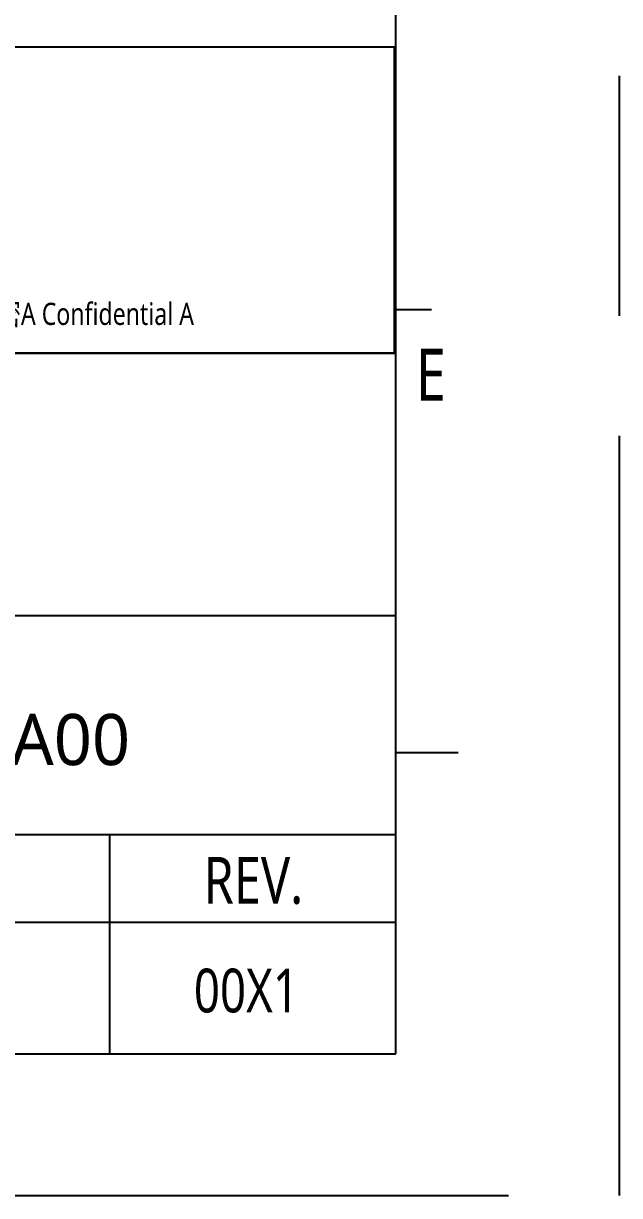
# Model space of a CAD drawing. Header units: millimetres. Extents: x 3194.1 to 3285, y -177.5 to -113.3.
# Drawn here: x 3277.57 to 3285.02, y -177.54 to -162.89 of the extents above; entities that cross this region are included whole.
import ezdxf

# ---------------------------------------------------------------- set-up
doc = ezdxf.new("R2010")
doc.units = ezdxf.units.MM
doc.linetypes.add('PHANTOM', pattern=[29.5, 9.5, -1.5, 3, -1.5, 3, -1.5, 9.5])
doc.layers.get('0').update_dxf_attribs({"lineweight": 25})
doc.layers.add('0PAPERF', color=2, linetype='PHANTOM', plot=False)
doc.layers.add('OUTLINE', color=1, linetype='Continuous')
doc.layers.add('鵬鼎', color=5, linetype='Continuous')
doc.styles.get("Standard").update_dxf_attribs({"font": 'simplex.shx', "width": 0.8, "height": 4})

msp = doc.modelspace()

# ---------------------------------------------------------------- linework, layer by layer
for p, q in [((3282.225, -175.768), (3282.225, -116.596)), ((3282.207, -167.01), (3282.207, -163.178)), ((3282.225, -166.46), (3282.668, -166.46)), ((3264.964, -167.01), (3282.207, -167.01)), ((3282.207, -170.294), (3251.552, -170.294)), ((3282.225, -172.001), (3283, -172.001)), ((3278.649, -175.768), (3278.649, -173.031)), ((3196.679, -175.768), (3282.225, -175.768))]:
    msp.add_line(p, q)
at = {"color": 0}
for p, q in [((3282.207, -167.01), (3251.552, -167.01)), ((3282.207, -173.031), (3264.964, -173.031)), ((3282.207, -174.126), (3271.532, -174.126))]:
    msp.add_line(p, q, dxfattribs=at)
msp.add_lwpolyline([(3251.552, -163.178), (3282.207, -163.178), (3282.207, -167.01), (3251.552, -167.01)], close=True, dxfattribs=at)
at = {"layer": '0PAPERF'}
for p, q in [((3285.018, -177.541), (3285.018, -113.27)), ((3194.13, -177.541), (3285.018, -177.541))]:
    msp.add_line(p, q, dxfattribs=at)

# ---------------------------------------------------------------- texts
at = {"color": 2, "insert": (3276.936, -166.378), "char_height": 0.27693, "width": 3.61672, "attachment_point": 1}
msp.add_mtext('{\\fMicrosoft JhengHei|b0|i0|c136|p18;\\C1;機密A Confidential A}', dxfattribs=at)
at = {"color": 0}
for s, insert, char_height, width, attachment_point in [('{\\fMicrosoft JhengHei|b0|i0|c136|p18;A12-0000-\\W1;F0NW0321A00}', (3274.478, -171.844), 0.6397, 10.80303, 5), ('{\\fMicrosoft JhengHei|b0|i0|c136|p0;REV.}', (3279.82, -173.307), 0.58469, 2.97724, 1)]:
    msp.add_mtext(s, dxfattribs=dict(at, insert=insert, char_height=char_height, width=width, attachment_point=attachment_point))
at = {"layer": 'OUTLINE', "color": 2, "linetype": 'Continuous', "lineweight": 0, "insert": (3279.7, -174.704), "char_height": 0.54729, "width": 1.32658, "attachment_point": 1}
msp.add_mtext('{\\fMicrosoft JhengHei|b0|i0|c136|p0;\\C0;00X1}', dxfattribs=at)
at = {"layer": '鵬鼎', "insert": (3282.473, -166.953), "char_height": 0.6503, "width": 1.22663, "attachment_point": 1}
msp.add_mtext('{\\fMicrosoft JhengHei|b0|i0|c136|p0;\\C0;E}', dxfattribs=at)

doc.saveas('drawing.dxf')
